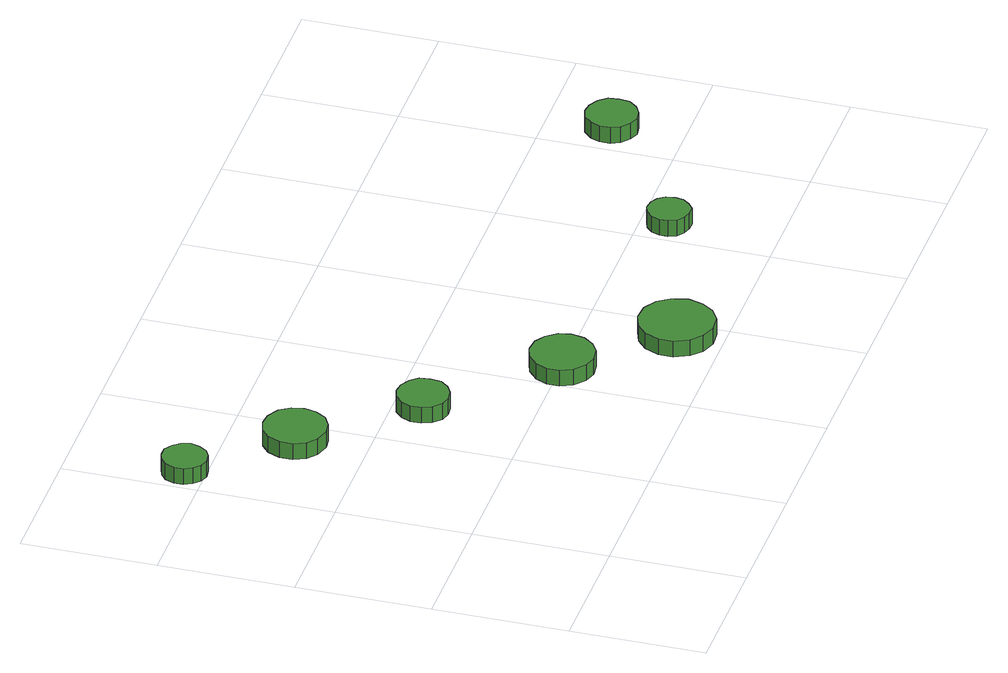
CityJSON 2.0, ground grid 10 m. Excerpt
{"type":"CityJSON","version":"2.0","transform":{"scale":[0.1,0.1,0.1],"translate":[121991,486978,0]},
"CityObjects":{
"tree1":{"type":"SolitaryVegetationObject","attributes":{"function":"something"},"geometry":[{"type":"MultiSurface","lod":"1","boundaries":[[[0,1,2,3,4,5,6,7,8,9,10,11,12,13,14]],[[15,16,17,18,19,20,21,22,23,24,25,26,27,28,29]],[[0,29,28,1]],[[1,28,27,2]],[[2,27,26,3]],[[3,26,25,4]],[[4,25,24,5]],[[5,24,23,6]],[[6,23,22,7]],[[7,22,21,8]],[[8,21,20,9]],[[9,20,19,10]],[[10,19,18,11]],[[11,18,17,12]],[[12,17,16,13]],[[13,16,15,14]],[[14,15,29,0]]]}]},
"tree2":{"type":"SolitaryVegetationObject","attributes":{"function":"something"},"geometry":[{"type":"MultiSurface","lod":"1","boundaries":[[[30,31,32,33,34,35,36,37,38,39,40,41,42,43,44]],[[45,46,47,48,49,50,51,52,53,54,55,56,57,58,59]],[[30,59,58,31]],[[31,58,57,32]],[[32,57,56,33]],[[33,56,55,34]],[[34,55,54,35]],[[35,54,53,36]],[[36,53,52,37]],[[37,52,51,38]],[[38,51,50,39]],[[39,50,49,40]],[[40,49,48,41]],[[41,48,47,42]],[[42,47,46,43]],[[43,46,45,44]],[[44,45,59,30]]]}]},
"tree3":{"type":"SolitaryVegetationObject","attributes":{"function":"something"},"geometry":[{"type":"MultiSurface","lod":"1","boundaries":[[[60,61,62,63,64,65,66,67,68,69,70,71,72,73,74]],[[75,76,77,78,79,80,81,82,83,84,85,86,87,88,89]],[[60,89,88,61]],[[61,88,87,62]],[[62,87,86,63]],[[63,86,85,64]],[[64,85,84,65]],[[65,84,83,66]],[[66,83,82,67]],[[67,82,81,68]],[[68,81,80,69]],[[69,80,79,70]],[[70,79,78,71]],[[71,78,77,72]],[[72,77,76,73]],[[73,76,75,74]],[[74,75,89,60]]]}]},
"tree4":{"type":"SolitaryVegetationObject","attributes":{"function":"something"},"geometry":[{"type":"MultiSurface","lod":"1","boundaries":[[[90,91,92,93,94,95,96,97,98,99,100,101,102,103,104]],[[105,106,107,108,109,110,111,112,113,114,115,116,117,118,119]],[[90,119,118,91]],[[91,118,117,92]],[[92,117,116,93]],[[93,116,115,94]],[[94,115,114,95]],[[95,114,113,96]],[[96,113,112,97]],[[97,112,111,98]],[[98,111,110,99]],[[99,110,109,100]],[[100,109,108,101]],[[101,108,107,102]],[[102,107,106,103]],[[103,106,105,104]],[[104,105,119,90]]]}]},
"tree5":{"type":"SolitaryVegetationObject","attributes":{"function":"something"},"geometry":[{"type":"MultiSurface","lod":"1","boundaries":[[[120,121,122,123,124,125,126,127,128,129,130,131,132,133,134]],[[135,136,137,138,139,140,141,142,143,144,145,146,147,148,149]],[[120,149,148,121]],[[121,148,147,122]],[[122,147,146,123]],[[123,146,145,124]],[[124,145,144,125]],[[125,144,143,126]],[[126,143,142,127]],[[127,142,141,128]],[[128,141,140,129]],[[129,140,139,130]],[[130,139,138,131]],[[131,138,137,132]],[[132,137,136,133]],[[133,136,135,134]],[[134,135,149,120]]]}]},
"tree6":{"type":"SolitaryVegetationObject","attributes":{"function":"something"},"geometry":[{"type":"MultiSurface","lod":"1","boundaries":[[[150,151,152,153,154,155,156,157,158,159,160,161,162,163,164]],[[165,166,167,168,169,170,171,172,173,174,175,176,177,178,179]],[[150,179,178,151]],[[151,178,177,152]],[[152,177,176,153]],[[153,176,175,154]],[[154,175,174,155]],[[155,174,173,156]],[[156,173,172,157]],[[157,172,171,158]],[[158,171,170,159]],[[159,170,169,160]],[[160,169,168,161]],[[161,168,167,162]],[[162,167,166,163]],[[163,166,165,164]],[[164,165,179,150]]]}]},
"tree7":{"type":"SolitaryVegetationObject","attributes":{"function":"something"},"geometry":[{"type":"MultiSurface","lod":"1","boundaries":[[[180,181,182,183,184,185,186,187,188,189,190,191,192,193,194]],[[195,196,197,198,199,200,201,202,203,204,205,206,207,208,209]],[[180,209,208,181]],[[181,208,207,182]],[[182,207,206,183]],[[183,206,205,184]],[[184,205,204,185]],[[185,204,203,186]],[[186,203,202,187]],[[187,202,201,188]],[[188,201,200,189]],[[189,200,199,190]],[[190,199,198,191]],[[191,198,197,192]],[[192,197,196,193]],[[193,196,195,194]],[[194,195,209,180]]]}]}
},
"vertices":[
[38,316,14],[36,323,14],[32,328,14],[26,332,14],[19,332,14],[13,330,14],[8,326,14],[5,319,14],[5,312,14],[8,306,14],[13,301,14],[19,299,14],[26,300,14],[32,303,14],[36,309,14],[36,309,1],[32,303,1],[26,300,1],[19,299,1],[13,301,1],[8,306,1],[5,312,1],[5,319,1],[8,326,1],[13,330,1],[19,332,1],[26,332,1],[32,328,1],[36,323,1],[38,316,1],
[102,252,15],[100,261,15],[95,269,15],[86,274,15],[77,275,15],[67,272,15],[60,266,15],[56,257,15],[56,247,15],[60,238,15],[67,232,15],[77,229,15],[86,230,15],[95,235,15],[100,243,15],[100,243,2],[95,235,2],[86,230,2],[77,229,2],[67,232,2],[60,238,2],[56,247,2],[56,257,2],[60,266,2],[67,272,2],[77,275,2],[86,274,2],[95,269,2],[100,261,2],[102,252,2],
[160,177,17],[159,185,17],[154,191,17],[147,195,17],[139,196,17],[132,194,17],[126,188,17],[123,181,17],[123,173,17],[126,166,17],[132,160,17],[139,158,17],[147,159,17],[154,163,17],[159,169,17],[159,169,4],[154,163,4],[147,159,4],[139,158,4],[132,160,4],[126,166,4],[123,173,4],[123,181,4],[126,188,4],[132,194,4],[139,196,4],[147,195,4],[154,191,4],[159,185,4],[160,177,4],
[240,98,19],[238,107,19],[232,115,19],[224,120,19],[214,121,19],[205,118,19],[197,111,19],[193,102,19],[193,93,19],[197,84,19],[205,77,19],[214,74,19],[224,75,19],[232,80,19],[238,88,19],[238,88,6],[232,80,6],[224,75,6],[214,74,6],[205,77,6],[197,84,6],[193,93,6],[193,102,6],[197,111,6],[205,118,6],[214,121,6],[224,120,6],[232,115,6],[238,107,6],[240,98,6],
[303,31,21],[300,43,21],[294,52,21],[284,58,21],[272,59,21],[261,55,21],[253,48,21],[248,37,21],[248,26,21],[253,15,21],[261,8,21],[272,4,21],[284,5,21],[294,11,21],[300,20,21],[300,20,8],[294,11,8],[284,5,8],[272,4,8],[261,8,8],[253,15,8],[248,26,8],[248,37,8],[253,48,8],[261,55,8],[272,59,8],[284,58,8],[294,52,8],[300,43,8],[303,31,8],
[424,76,22],[423,83,22],[419,88,22],[414,91,22],[407,92,22],[401,90,22],[396,85,22],[394,79,22],[394,73,22],[396,67,22],[401,63,22],[407,61,22],[414,61,22],[419,65,22],[423,70,22],[423,70,9],[419,65,9],[414,61,9],[407,61,9],[401,63,9],[396,67,9],[394,73,9],[394,79,9],[396,85,9],[401,90,9],[407,92,9],[414,91,9],[419,88,9],[423,83,9],[424,76,9],
[537,150,20],[536,158,20],[531,164,20],[524,168,20],[516,169,20],[509,167,20],[503,161,20],[500,154,20],[500,146,20],[503,139,20],[509,134,20],[516,131,20],[524,132,20],[531,136,20],[536,142,20],[536,142,7],[531,136,7],[524,132,7],[516,131,7],[509,134,7],[503,139,7],[500,146,7],[500,154,7],[503,161,7],[509,167,7],[516,169,7],[524,168,7],[531,164,7],[536,158,7],[537,150,7]
]}
